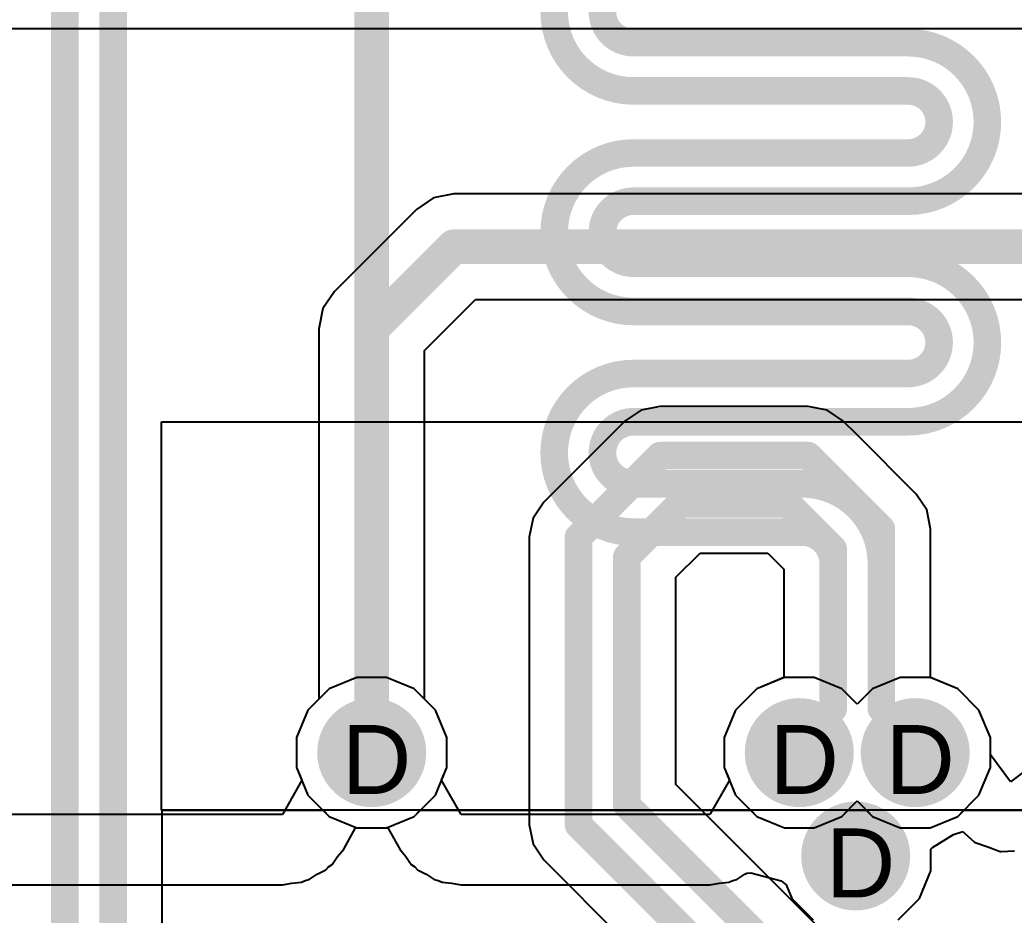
# Model space of a CAD drawing. Header units: inches. Extents: x 0 to 5401, y 0 to 5414.
# Drawn here: x 110.59 to 117.92, y 73.57 to 80.17 of the extents above; entities that cross this region are included whole.
import ezdxf

# ---------------------------------------------------------------- set-up
doc = ezdxf.new("R2010")
doc.units = ezdxf.units.IN
for name, color, linetype in [('Bottom Layer', 5, 'Continuous'), ('Bottom Solder', 6, 'Continuous'), ('Drill Drawing', 1, 'Continuous'), ('Layer 1', 16, 'Continuous'), ('Layer 2', 76, 'Continuous'), ('Top Layer', 1, 'Continuous'), ('Top Solder', 216, 'Continuous'), ('Via Holes', 16, 'Continuous')]:
    doc.layers.add(name, color=color, linetype=linetype)
doc.styles.add('Arial', font='', dxfattribs={"height": 0.2})
doc.styles.get('Arial').set_extended_font_data('Arial')

msp = doc.modelspace()

# ---------------------------------------------------------------- hatches: boundary and pattern name
at = {"layer": 'Bottom Layer'}
h = msp.add_hatch(color=5, dxfattribs=at)
edge = h.paths.add_edge_path()
edge.add_arc((113.1824127, 74.77101123999999), 0.2999994, 0, 360)
h = msp.add_hatch(color=5, dxfattribs=at)
edge = h.paths.add_edge_path()
edge.add_arc((116.33307442, 74.77101123999999), 0.2999994, 0, 360)
h = msp.add_hatch(color=5, dxfattribs=at)
edge = h.paths.add_edge_path()
edge.add_arc((117.18707322, 74.77101123999999), 0.2999994, 0, 360)
h = msp.add_hatch(color=5, dxfattribs=at)
edge = h.paths.add_edge_path()
edge.add_arc((116.7486743, 74.00901123999999), 0.2999994, 0, 360)
at = {"layer": 'Bottom Solder'}
h = msp.add_hatch(color=6, dxfattribs=at)
edge = h.paths.add_edge_path()
edge.add_arc((113.1824127, 74.77101123999999), 0.4015993999999999, 0, 360)
h = msp.add_hatch(color=6, dxfattribs=at)
edge = h.paths.add_edge_path()
edge.add_arc((116.33307442, 74.77101123999999), 0.4015993999999999, 0, 360)
h = msp.add_hatch(color=6, dxfattribs=at)
edge = h.paths.add_edge_path()
edge.add_arc((117.18707322, 74.77101123999999), 0.4015993999999999, 0, 360)
h = msp.add_hatch(color=6, dxfattribs=at)
edge = h.paths.add_edge_path()
edge.add_arc((116.7486743, 74.00901123999999), 0.4015993999999999, 0, 360)
at = {"layer": 'Layer 1'}
h = msp.add_hatch(color=16, dxfattribs=at)
edge = h.paths.add_edge_path()
edge.add_arc((113.1824127, 74.77101123999999), 0.2999994, 0, 360)
h = msp.add_hatch(color=16, dxfattribs=at)
edge = h.paths.add_edge_path()
edge.add_arc((116.33307442, 74.77101123999999), 0.2999994, 0, 360)
h = msp.add_hatch(color=16, dxfattribs=at)
edge = h.paths.add_edge_path()
edge.add_arc((117.18707322, 74.77101123999999), 0.2999994, 0, 360)
h = msp.add_hatch(color=16, dxfattribs=at)
edge = h.paths.add_edge_path()
edge.add_arc((116.7486743, 74.00901123999999), 0.2999994, 0, 360)
at = {"layer": 'Layer 2'}
h = msp.add_hatch(color=76, dxfattribs=at)
edge = h.paths.add_edge_path()
edge.add_arc((113.1824127, 74.77101123999999), 0.2999994, 0, 360)
h = msp.add_hatch(color=76, dxfattribs=at)
edge = h.paths.add_edge_path()
edge.add_arc((116.33307442, 74.77101123999999), 0.2999994, 0, 360)
h = msp.add_hatch(color=76, dxfattribs=at)
edge = h.paths.add_edge_path()
edge.add_arc((117.18707322, 74.77101123999999), 0.2999994, 0, 360)
h = msp.add_hatch(color=76, dxfattribs=at)
edge = h.paths.add_edge_path()
edge.add_arc((116.7486743, 74.00901123999999), 0.2999994, 0, 360)
at = {"layer": 'Top Layer'}
h = msp.add_hatch(color=1, dxfattribs=at)
edge = h.paths.add_edge_path()
edge.add_arc((113.1824127, 74.77101123999999), 0.2999994, 0, 360)
h = msp.add_hatch(color=1, dxfattribs=at)
edge = h.paths.add_edge_path()
edge.add_arc((116.33307442, 74.77101123999999), 0.2999994, 0, 360)
h = msp.add_hatch(color=1, dxfattribs=at)
edge = h.paths.add_edge_path()
edge.add_arc((117.18707322, 74.77101123999999), 0.2999994, 0, 360)
h = msp.add_hatch(color=1, dxfattribs=at)
edge = h.paths.add_edge_path()
edge.add_arc((116.7486743, 74.00901123999999), 0.2999994, 0, 360)
at = {"layer": 'Top Solder'}
h = msp.add_hatch(color=216, dxfattribs=at)
edge = h.paths.add_edge_path()
edge.add_arc((113.1824127, 74.77101123999999), 0.4015993999999999, 0, 360)
h = msp.add_hatch(color=216, dxfattribs=at)
edge = h.paths.add_edge_path()
edge.add_arc((116.33307442, 74.77101123999999), 0.4015993999999999, 0, 360)
h = msp.add_hatch(color=216, dxfattribs=at)
edge = h.paths.add_edge_path()
edge.add_arc((117.18707322, 74.77101123999999), 0.4015993999999999, 0, 360)
h = msp.add_hatch(color=216, dxfattribs=at)
edge = h.paths.add_edge_path()
edge.add_arc((116.7486743, 74.00901123999999), 0.4015993999999999, 0, 360)
at = {"layer": 'Via Holes'}
h = msp.add_hatch(color=7, dxfattribs=at)
edge = h.paths.add_edge_path()
edge.add_arc((113.1824127, 74.77101123999999), 0.1499997, 0, 360)
h = msp.add_hatch(color=7, dxfattribs=at)
edge = h.paths.add_edge_path()
edge.add_arc((116.33307442, 74.77101123999999), 0.1499997, 0, 360)
h = msp.add_hatch(color=7, dxfattribs=at)
edge = h.paths.add_edge_path()
edge.add_arc((117.18707322, 74.77101123999999), 0.1499997, 0, 360)
h = msp.add_hatch(color=7, dxfattribs=at)
edge = h.paths.add_edge_path()
edge.add_arc((116.7486743, 74.00901123999999), 0.1499997, 0, 360)

# ---------------------------------------------------------------- linework, layer by layer
at = {"layer": 'Bottom Layer'}
for p, q in [((86.41540755999999, 80.10780778), (127.66441828, 80.10780778)), ((113.6387618, 78.8591133), (113.51273462, 78.77490467999999)), ((113.78742038, 78.88868398), (113.6387618, 78.8591133)), ((122.91176078, 78.88868398), (113.78742038, 78.88868398)), ((113.51273462, 78.77490467999999), (112.90772694, 78.16989699999999)), ((112.90772694, 78.16989699999999), (112.82351832, 78.04386982)), ((113.57087776, 77.73430478), (113.94832684, 78.11175386000001)), ((113.94832684, 78.11175386000001), (122.75085432, 78.11175386000001)), ((112.82351832, 78.04386982), (112.79394764, 77.89521124)), ((112.79394764, 77.89521124), (112.79394764, 75.16601933999999)), ((113.57087776, 75.16601933999999), (113.57087776, 77.73430478)), ((115.16724236, 77.29491018), (115.04961496, 77.2163175)), ((115.30598986, 77.32251236), (115.16724236, 77.29491018)), ((115.30600256, 77.32250982), (115.30598986, 77.32251236)), ((116.39855816, 77.32250982), (115.30600256, 77.32250982)), ((116.39857086, 77.32251236), (116.39855816, 77.32250982)), ((116.53731836, 77.29491018), (116.39857086, 77.32251236)), ((116.65494576, 77.2163175), (116.53731836, 77.29491018)), ((115.04960988, 77.21630988), (114.4500378, 76.61674033999999)), ((115.04961496, 77.2163175), (115.04960988, 77.21630988)), ((116.75908576, 77.11217495999999), (116.65494576, 77.2163175)), ((116.759101, 77.1121648), (116.75908576, 77.11217495999999)), ((117.1942411, 76.67702215999999), (116.759101, 77.1121648)), ((117.19424872, 76.67701708), (117.1942411, 76.67702215999999)), ((117.2728414, 76.55939221999999), (117.19424872, 76.67701708)), ((114.4500378, 76.61674033999999), (114.37144512, 76.49911294)), ((117.30044104, 76.42064218), (117.2728414, 76.55939221999999)), ((114.37144512, 76.49911294), (114.34384294, 76.36036544)), ((117.30044104, 75.32369746), (117.30044104, 76.42064218)), ((114.34384294, 76.36036544), (114.34384548, 76.36035274)), ((114.34384548, 76.36035274), (114.34384548, 74.23762393999999)), ((115.42457992, 76.06289079999999), (115.60346196, 76.24177537999999)), ((115.60346196, 76.24177537999999), (116.10109622, 76.24177537999999)), ((116.10109622, 76.24177537999999), (116.2197066, 76.12316754)), ((116.2197066, 76.12316754), (116.2197066, 75.32369746)), ((115.42457992, 74.53508588), (115.42457992, 76.06289079999999)), ((116.2197066, 75.32369746), (116.01925996, 75.24066993999999)), ((117.50088768, 75.24066993999999), (117.30044104, 75.32369746)), ((116.01925996, 75.24066993999999), (115.86341572, 75.0848257)), ((117.65673192, 75.0848257), (117.50088768, 75.24066993999999)), ((112.79394764, 75.16601933999999), (112.712754, 75.0848257)), ((113.6520714, 75.0848257), (113.57087776, 75.16601933999999)), ((112.712754, 75.0848257), (112.6284133, 74.88120914)), ((113.7364121, 74.88120914), (113.6520714, 75.0848257)), ((115.86341572, 75.0848257), (115.77907502, 74.88120914)), ((117.74107262, 74.88120914), (117.65673192, 75.0848257)), ((112.6284133, 74.88120914), (112.6284133, 74.66081334)), ((113.7364121, 74.66081334), (113.7364121, 74.88120914)), ((115.77907502, 74.88120914), (115.77907502, 74.66081334)), ((117.74107262, 74.66081334), (117.74107262, 74.88120914)), ((112.6284133, 74.66081334), (112.712754, 74.45719677999999)), ((113.6520714, 74.45719677999999), (113.7364121, 74.66081334)), ((115.77907502, 74.66081334), (115.86341572, 74.45719677999999)), ((117.65673192, 74.45719677999999), (117.74107262, 74.66081334)), ((116.8155779, 73.14408535999999), (115.42457992, 74.53508588)), ((112.712754, 74.45719677999999), (112.86859824, 74.30135254)), ((113.49622716, 74.30135254), (113.6520714, 74.45719677999999)), ((115.86341572, 74.45719677999999), (116.01925996, 74.30135254)), ((117.50088768, 74.30135254), (117.65673192, 74.45719677999999)), ((116.64688888, 74.30135254), (116.76007382, 74.41453747999999)), ((116.76007382, 74.41453747999999), (116.87325876, 74.30135254)), ((112.86859824, 74.30135254), (113.0722148, 74.21701184)), ((113.2926106, 74.21701184), (113.49622716, 74.30135254)), ((116.01925996, 74.30135254), (116.22287652, 74.21701184)), ((116.44327232, 74.21701184), (116.64688888, 74.30135254)), ((116.87325876, 74.30135254), (117.07687532, 74.21701184)), ((117.29727112, 74.21701184), (117.50088768, 74.30135254)), ((113.0722148, 74.21701184), (113.2926106, 74.21701184)), ((114.34384548, 74.23762393999999), (114.34384294, 74.23761123999999)), ((114.34384294, 74.23761123999999), (114.37144512, 74.09886374)), ((116.22287652, 74.21701184), (116.44327232, 74.21701184)), ((117.07687532, 74.21701184), (117.29727112, 74.21701184)), ((114.37144512, 74.09886374), (114.4500378, 73.98123634)), ((114.4500378, 73.98123634), (115.28822764, 73.14304904))]:
    msp.add_line(p, q, dxfattribs=at)
for points in [[(113.1824127, 77.89521124, 0.254, 0.254, 0), (113.78742038, 78.50021892, 0.254, 0.254, 0)], [(113.78742038, 78.50021892, 0.254, 0.254, 0), (122.91176078, 78.50021892, 0.254, 0.254, 0)], [(113.1824127, 74.77101123999999, 0.254, 0.254, 0), (113.1824127, 77.89521124, 0.254, 0.254, 0)], [(114.7064127, 76.36036544, 0.2032, 0.2032, 0), (115.30598986, 76.95994259999999, 0.2032, 0.2032, 0)], [(115.30598986, 76.95994259999999, 0.2032, 0.2032, 0), (116.39857086, 76.95994259999999, 0.2032, 0.2032, 0)], [(116.39857086, 76.95994259999999, 0.2032, 0.2032, 0), (116.50272356, 76.8557899, 0.2032, 0.2032, 0)], [(116.50272356, 76.8557899, 0.2032, 0.2032, 0), (116.5027261, 76.8557899, 0.2032, 0.2032, 0)], [(116.5027261, 76.8557899, 0.2032, 0.2032, 0), (116.93787382, 76.42064218, 0.2032, 0.2032, 0)], [(115.0620127, 76.21307338, 0.2032, 0.2032, 0), (115.45328192, 76.6043426, 0.2032, 0.2032, 0)], [(115.45328192, 76.6043426, 0.2032, 0.2032, 0), (116.2512788, 76.6043426, 0.2032, 0.2032, 0)], [(116.2512788, 76.6043426, 0.2032, 0.2032, 0), (116.50981016, 76.34581124, 0.2032, 0.2032, 0)], [(116.93787382, 75.09336771999999, 0.2032, 0.2032, 0), (116.93787382, 76.42064218, 0.2032, 0.2032, 0)], [(114.7064127, 74.23761123999999, 0.2032, 0.2032, 0), (114.7064127, 76.36036544, 0.2032, 0.2032, 0)], [(116.50981016, 76.34581124, 0.2032, 0.2032, 0), (116.5098127, 76.34581124, 0.2032, 0.2032, 0)], [(116.5098127, 76.34581124, 0.2032, 0.2032, 0), (116.58227382, 76.27335011999999, 0.2032, 0.2032, 0)], [(116.58227382, 75.09336771999999, 0.2032, 0.2032, 0), (116.58227382, 76.27335011999999, 0.2032, 0.2032, 0)], [(115.0620127, 74.38490329999999, 0.2032, 0.2032, 0), (115.0620127, 76.21307338, 0.2032, 0.2032, 0)], [(116.33307442, 74.84416832, 0.2032, 0.2032, 0), (116.58227382, 75.09336771999999, 0.2032, 0.2032, 0)], [(116.93787382, 75.09336771999999, 0.2032, 0.2032, 0), (117.18707322, 74.84416832, 0.2032, 0.2032, 0)], [(116.33307442, 74.77101123999999, 0.2032, 0.2032, 0), (116.33307442, 74.84416832, 0.2032, 0.2032, 0)], [(117.18707322, 74.77101123999999, 0.2032, 0.2032, 0), (117.18707322, 74.84416832, 0.2032, 0.2032, 0)], [(115.0620127, 74.38490329999999, 0.2032, 0.2032, 0), (116.55921062, 72.88770538, 0.2032, 0.2032, 0)], [(114.7064127, 74.23761123999999, 0.2032, 0.2032, 0), (115.5446127, 73.39941123999999, 0.2032, 0.2032, 0)]]:
    msp.add_lwpolyline(points, format="xyseb", dxfattribs=at)
for points in [[(113.72392038, 78.50021892, 0.127, 0.127, 1), (113.85092038, 78.50021892, 0.127, 0.127, 1)], [(113.72392038, 78.50021892, 0.127, 0.127, 1), (113.85092038, 78.50021892, 0.127, 0.127, 1)], [(113.1189127, 77.89521124, 0.127, 0.127, 1), (113.2459127, 77.89521124, 0.127, 0.127, 1)], [(113.1189127, 77.89521124, 0.127, 0.127, 1), (113.2459127, 77.89521124, 0.127, 0.127, 1)], [(115.25518986, 76.95994259999999, 0.1016, 0.1016, 1), (115.35678986, 76.95994259999999, 0.1016, 0.1016, 1)], [(115.25518986, 76.95994259999999, 0.1016, 0.1016, 1), (115.35678986, 76.95994259999999, 0.1016, 0.1016, 1)], [(116.34777086, 76.95994259999999, 0.1016, 0.1016, 1), (116.44937086, 76.95994259999999, 0.1016, 0.1016, 1)], [(116.34777086, 76.95994259999999, 0.1016, 0.1016, 1), (116.44937086, 76.95994259999999, 0.1016, 0.1016, 1)], [(116.45192356, 76.8557899, 0.1016, 0.1016, 1), (116.55352356, 76.8557899, 0.1016, 0.1016, 1)], [(116.45192356, 76.8557899, 0.1016, 0.1016, 1), (116.55352356, 76.8557899, 0.1016, 0.1016, 1)], [(116.4519261, 76.8557899, 0.1016, 0.1016, 1), (116.5535261, 76.8557899, 0.1016, 0.1016, 1)], [(116.4519261, 76.8557899, 0.1016, 0.1016, 1), (116.5535261, 76.8557899, 0.1016, 0.1016, 1)], [(115.40248192, 76.6043426, 0.1016, 0.1016, 1), (115.50408192, 76.6043426, 0.1016, 0.1016, 1)], [(115.40248192, 76.6043426, 0.1016, 0.1016, 1), (115.50408192, 76.6043426, 0.1016, 0.1016, 1)], [(116.2004788, 76.6043426, 0.1016, 0.1016, 1), (116.3020788, 76.6043426, 0.1016, 0.1016, 1)], [(116.2004788, 76.6043426, 0.1016, 0.1016, 1), (116.3020788, 76.6043426, 0.1016, 0.1016, 1)], [(116.88707382, 76.42064218, 0.1016, 0.1016, 1), (116.98867382, 76.42064218, 0.1016, 0.1016, 1)], [(116.88707382, 76.42064218, 0.1016, 0.1016, 1), (116.98867382, 76.42064218, 0.1016, 0.1016, 1)], [(114.6556127, 76.36036544, 0.1016, 0.1016, 1), (114.7572127, 76.36036544, 0.1016, 0.1016, 1)], [(114.6556127, 76.36036544, 0.1016, 0.1016, 1), (114.7572127, 76.36036544, 0.1016, 0.1016, 1)], [(116.45901016, 76.34581124, 0.1016, 0.1016, 1), (116.56061016, 76.34581124, 0.1016, 0.1016, 1)], [(116.45901016, 76.34581124, 0.1016, 0.1016, 1), (116.56061016, 76.34581124, 0.1016, 0.1016, 1)], [(116.4590127, 76.34581124, 0.1016, 0.1016, 1), (116.5606127, 76.34581124, 0.1016, 0.1016, 1)], [(116.4590127, 76.34581124, 0.1016, 0.1016, 1), (116.5606127, 76.34581124, 0.1016, 0.1016, 1)], [(116.53147382, 76.27335011999999, 0.1016, 0.1016, 1), (116.63307382, 76.27335011999999, 0.1016, 0.1016, 1)], [(116.53147382, 76.27335011999999, 0.1016, 0.1016, 1), (116.63307382, 76.27335011999999, 0.1016, 0.1016, 1)], [(115.0112127, 76.21307338, 0.1016, 0.1016, 1), (115.1128127, 76.21307338, 0.1016, 0.1016, 1)], [(115.0112127, 76.21307338, 0.1016, 0.1016, 1), (115.1128127, 76.21307338, 0.1016, 0.1016, 1)], [(116.53147382, 75.09336771999999, 0.1016, 0.1016, 1), (116.63307382, 75.09336771999999, 0.1016, 0.1016, 1)], [(116.53147382, 75.09336771999999, 0.1016, 0.1016, 1), (116.63307382, 75.09336771999999, 0.1016, 0.1016, 1)], [(116.88707382, 75.09336771999999, 0.1016, 0.1016, 1), (116.98867382, 75.09336771999999, 0.1016, 0.1016, 1)], [(116.88707382, 75.09336771999999, 0.1016, 0.1016, 1), (116.98867382, 75.09336771999999, 0.1016, 0.1016, 1)], [(116.28227442, 74.84416832, 0.1016, 0.1016, 1), (116.38387442, 74.84416832, 0.1016, 0.1016, 1)], [(116.28227442, 74.84416832, 0.1016, 0.1016, 1), (116.38387442, 74.84416832, 0.1016, 0.1016, 1)], [(117.13627322, 74.84416832, 0.1016, 0.1016, 1), (117.23787322, 74.84416832, 0.1016, 0.1016, 1)], [(117.13627322, 74.84416832, 0.1016, 0.1016, 1), (117.23787322, 74.84416832, 0.1016, 0.1016, 1)], [(113.1189127, 74.77101123999999, 0.127, 0.127, 1), (113.2459127, 74.77101123999999, 0.127, 0.127, 1)], [(116.28227442, 74.77101123999999, 0.1016, 0.1016, 1), (116.38387442, 74.77101123999999, 0.1016, 0.1016, 1)], [(117.13627322, 74.77101123999999, 0.1016, 0.1016, 1), (117.23787322, 74.77101123999999, 0.1016, 0.1016, 1)], [(115.0112127, 74.38490329999999, 0.1016, 0.1016, 1), (115.1128127, 74.38490329999999, 0.1016, 0.1016, 1)], [(115.0112127, 74.38490329999999, 0.1016, 0.1016, 1), (115.1128127, 74.38490329999999, 0.1016, 0.1016, 1)], [(114.6556127, 74.23761123999999, 0.1016, 0.1016, 1), (114.7572127, 74.23761123999999, 0.1016, 0.1016, 1)], [(114.6556127, 74.23761123999999, 0.1016, 0.1016, 1), (114.7572127, 74.23761123999999, 0.1016, 0.1016, 1)]]:
    msp.add_lwpolyline(points, format="xyseb", close=True, dxfattribs=at)
at = {"layer": 'Layer 1'}
for p, q in [((113.0722148, 75.32501063999999), (112.86859824, 75.24066993999999)), ((113.2926106, 75.32501063999999), (113.0722148, 75.32501063999999)), ((113.49622716, 75.24066993999999), (113.2926106, 75.32501063999999)), ((116.22287652, 75.32501063999999), (116.01925996, 75.24066993999999)), ((116.44327232, 75.32501063999999), (116.22287652, 75.32501063999999)), ((116.64688888, 75.24066993999999), (116.44327232, 75.32501063999999)), ((117.07687532, 75.32501063999999), (116.87325876, 75.24066993999999)), ((117.29727112, 75.32501063999999), (117.07687532, 75.32501063999999)), ((117.50088768, 75.24066993999999), (117.29727112, 75.32501063999999)), ((112.86859824, 75.24066993999999), (112.712754, 75.0848257)), ((113.6520714, 75.0848257), (113.49622716, 75.24066993999999)), ((116.01925996, 75.24066993999999), (115.86341572, 75.0848257)), ((116.76007382, 75.127485), (116.64688888, 75.24066993999999)), ((116.87325876, 75.24066993999999), (116.76007382, 75.127485)), ((117.65673192, 75.0848257), (117.50088768, 75.24066993999999)), ((112.712754, 75.0848257), (112.6284133, 74.88120914)), ((113.7364121, 74.88120914), (113.6520714, 75.0848257)), ((115.86341572, 75.0848257), (115.77907502, 74.88120914)), ((117.74107262, 74.88120914), (117.65673192, 75.0848257)), ((112.6284133, 74.88120914), (112.6284133, 74.66081334)), ((113.7364121, 74.66081334), (113.7364121, 74.88120914)), ((115.77907502, 74.88120914), (115.77907502, 74.66081334)), ((117.74107262, 74.66081334), (117.74107262, 74.88120914)), ((112.6284133, 74.66081334), (112.712754, 74.45719677999999)), ((113.6520714, 74.45719677999999), (113.7364121, 74.66081334)), ((115.77907502, 74.66081334), (115.86341572, 74.45719677999999)), ((117.65673192, 74.45719677999999), (117.74107262, 74.66081334)), ((112.712754, 74.45719677999999), (112.86859824, 74.30135254)), ((113.49622716, 74.30135254), (113.6520714, 74.45719677999999)), ((115.86341572, 74.45719677999999), (116.01925996, 74.30135254)), ((117.50088768, 74.30135254), (117.65673192, 74.45719677999999)), ((116.64688888, 74.30135254), (116.76007382, 74.41453747999999)), ((116.76007382, 74.41453747999999), (116.87325876, 74.30135254)), ((112.86859824, 74.30135254), (113.0722148, 74.21701184)), ((113.2926106, 74.21701184), (113.49622716, 74.30135254)), ((116.01925996, 74.30135254), (116.22287652, 74.21701184)), ((116.44327232, 74.21701184), (116.64688888, 74.30135254)), ((116.87325876, 74.30135254), (117.07687532, 74.21701184)), ((117.29727112, 74.21701184), (117.50088768, 74.30135254)), ((113.0722148, 74.21701184), (113.2926106, 74.21701184)), ((116.22287652, 74.21701184), (116.44327232, 74.21701184)), ((117.07687532, 74.21701184), (117.29727112, 74.21701184))]:
    msp.add_line(p, q, dxfattribs=at)
at = {"layer": 'Layer 2'}
for p, q in [((113.0722148, 75.32501063999999), (112.86859824, 75.24066993999999)), ((113.2926106, 75.32501063999999), (113.0722148, 75.32501063999999)), ((113.49622716, 75.24066993999999), (113.2926106, 75.32501063999999)), ((116.22287652, 75.32501063999999), (116.01925996, 75.24066993999999)), ((116.44327232, 75.32501063999999), (116.22287652, 75.32501063999999)), ((116.64688888, 75.24066993999999), (116.44327232, 75.32501063999999)), ((117.07687532, 75.32501063999999), (116.87325876, 75.24066993999999)), ((117.29727112, 75.32501063999999), (117.07687532, 75.32501063999999)), ((117.50088768, 75.24066993999999), (117.29727112, 75.32501063999999)), ((112.86859824, 75.24066993999999), (112.712754, 75.0848257)), ((113.6520714, 75.0848257), (113.49622716, 75.24066993999999)), ((116.01925996, 75.24066993999999), (115.86341572, 75.0848257)), ((116.76007382, 75.127485), (116.64688888, 75.24066993999999)), ((116.87325876, 75.24066993999999), (116.76007382, 75.127485)), ((117.65673192, 75.0848257), (117.50088768, 75.24066993999999)), ((112.712754, 75.0848257), (112.6284133, 74.88120914)), ((113.7364121, 74.88120914), (113.6520714, 75.0848257)), ((115.86341572, 75.0848257), (115.77907502, 74.88120914)), ((117.74107262, 74.88120914), (117.65673192, 75.0848257)), ((112.6284133, 74.88120914), (112.6284133, 74.66081334)), ((113.7364121, 74.66081334), (113.7364121, 74.88120914)), ((115.77907502, 74.88120914), (115.77907502, 74.66081334)), ((117.74107262, 74.75588554), (117.74107262, 74.88120914)), ((117.89000298, 74.55485216), (117.74107262, 74.75588554)), ((112.6284133, 74.66081334), (112.66693494, 74.56781378)), ((113.69789046, 74.56781378), (113.7364121, 74.66081334)), ((115.77907502, 74.66081334), (115.81759666, 74.56781378)), ((118.02941342, 74.66081588), (117.89000298, 74.55485216)), ((112.66693494, 74.56781378), (112.52427076, 74.31381123999999)), ((113.84055464, 74.31381123999999), (113.69789046, 74.56781378)), ((115.81759666, 74.56781378), (115.67493248, 74.31381123999999)), ((112.52427076, 74.31381123999999), (70.19901124, 74.31381123999999)), ((115.67493248, 74.31381123999999), (113.84055464, 74.31381123999999)), ((112.97586498, 74.06016684), (113.06341624, 74.2160441)), ((113.06341624, 74.2160441), (113.30140916, 74.2160441)), ((113.30140916, 74.2160441), (113.38896042, 74.06016684)), ((117.3149038, 74.07243758), (117.468904, 74.1683556)), ((117.468904, 74.1683556), (117.53733922, 74.18859178)), ((117.53733922, 74.18859178), (117.55097394, 74.17652423999999)), ((117.55097394, 74.17652423999999), (117.62348586, 74.11073062)), ((117.3026737, 74.05940484), (117.3149038, 74.07243758)), ((117.62348586, 74.11073062), (117.62654656, 74.10963334)), ((117.62654656, 74.10963334), (117.62897734, 74.10748196)), ((117.62897734, 74.10748196), (117.72152224, 74.07559479999999)), ((117.72152224, 74.07559479999999), (117.81372932, 74.04254685999999)), ((112.89051844, 73.94756355999999), (112.92984018, 74.00641535999999)), ((112.92984018, 74.00641535999999), (112.97586498, 74.06016684)), ((113.38896042, 74.06016684), (113.43498522, 74.00641535999999)), ((113.43498522, 74.00641535999999), (113.47430696, 73.94756355999999)), ((117.3026737, 73.89881333999999), (117.3026737, 74.05940484)), ((117.81372932, 74.04254685999999), (117.81697544, 74.04270434)), ((117.81697544, 74.04270434), (117.82004884, 74.04164516)), ((117.82004884, 74.04164516), (117.91784646, 74.04760653999999)), ((112.84442506, 73.90665432), (112.86465616, 73.93028394)), ((112.86465616, 73.93028394), (112.89051844, 73.94756355999999)), ((113.47430696, 73.94756355999999), (113.50016924, 73.93028394)), ((113.50016924, 73.93028394), (113.52040034, 73.90665432)), ((112.7224822, 73.83528539999999), (112.78132384, 73.87460205999999)), ((112.78132384, 73.87460205999999), (112.84442506, 73.90665432)), ((113.52040034, 73.90665432), (113.58350156, 73.87460205999999)), ((113.58350156, 73.87460205999999), (113.6423432, 73.83528539999999)), ((115.87314392, 73.83528539999999), (115.93198556, 73.87460205999999)), ((115.93198556, 73.87460205999999), (115.94744908, 73.88245574)), ((115.94744908, 73.88245574), (115.97681148, 73.88439884)), ((115.97681148, 73.88439884), (116.1990056, 73.82571976)), ((117.218333, 73.69519678), (117.3026737, 73.89881333999999)), ((94.60669673999999, 73.79585952), (112.52427076, 73.79585952)), ((112.52427076, 73.79585952), (112.5936788, 73.80966442)), ((112.5936788, 73.80966442), (112.66424254, 73.8151305)), ((112.66424254, 73.8151305), (112.69197426, 73.82921734)), ((112.69197426, 73.82921734), (112.7224822, 73.83528539999999)), ((113.6423432, 73.83528539999999), (113.67285114, 73.82921734)), ((113.67285114, 73.82921734), (113.70058286, 73.8151305)), ((113.70058286, 73.8151305), (113.7711466, 73.80966442)), ((113.7711466, 73.80966442), (113.84055464, 73.79585952)), ((113.84055464, 73.79585952), (115.67493248, 73.79585952)), ((115.67493248, 73.79585952), (115.74434052, 73.80966442)), ((115.74434052, 73.80966442), (115.81490426, 73.8151305)), ((115.81490426, 73.8151305), (115.84263598, 73.82921734)), ((115.84263598, 73.82921734), (115.87314392, 73.83528539999999)), ((116.1990056, 73.82571976), (116.23714878, 73.79627354)), ((116.23714878, 73.79627354), (116.2790156, 73.69519678)), ((116.2790156, 73.69519678), (116.43485984, 73.53935254)), ((117.06248876, 73.53935254), (117.218333, 73.69519678))]:
    msp.add_line(p, q, dxfattribs=at)
at = {"layer": 'Top Layer'}
for p, q in [((111.633, 74.34579746), (111.63299746, 77.20941124)), ((111.63299746, 77.20941124), (120.20827368, 77.20941124)), ((120.20827368, 74.3458), (111.633, 74.34579746)), ((111.63957352, 69.54677480000001), (111.63957352, 74.34579746)), ((111.63957352, 74.34579746), (112.82415332, 74.34579746)), ((112.82415332, 74.34579746), (112.86859824, 74.30135254)), ((112.86859824, 74.30135254), (113.0722148, 74.21701184)), ((113.2926106, 74.21701184), (113.49622716, 74.30135254)), ((113.49622716, 74.30135254), (113.54067208, 74.34579746)), ((113.54067208, 74.34579746), (115.9748125, 74.3458)), ((115.9748125, 74.3458), (116.01925996, 74.30135254)), ((116.01925996, 74.30135254), (116.22287652, 74.21701184)), ((116.44327232, 74.21701184), (116.64688888, 74.30135254)), ((116.64688888, 74.30135254), (116.69133634, 74.3458)), ((116.69133634, 74.3458), (116.8288113, 74.3458)), ((116.8288113, 74.3458), (116.87325876, 74.30135254)), ((116.87325876, 74.30135254), (117.07687532, 74.21701184)), ((117.29727112, 74.21701184), (117.50088768, 74.30135254)), ((117.50088768, 74.30135254), (117.54533514, 74.3458)), ((117.54533514, 74.3458), (118.2251509, 74.3458)), ((113.0722148, 74.21701184), (113.2926106, 74.21701184)), ((116.22287652, 74.21701184), (116.44327232, 74.21701184)), ((117.07687532, 74.21701184), (117.29727112, 74.21701184))]:
    msp.add_line(p, q, dxfattribs=at)
for points in [[(113.1824127, 74.77101123999999, 0.254, 0.254, 0), (113.1824127, 109.45361396, 0.254, 0.254, 0)], [(111.2770063, 68.41465615999999, 0.2032, 0.2032, 0), (111.2770063, 98.6169097, 0.2032, 0.2032, 0)], [(110.9214063, 68.2673641, 0.2032, 0.2032, 0), (110.9214063, 98.46961764, 0.2032, 0.2032, 0)], [(115.11107534, 79.64781124, 0.2032, 0.2032, -0.9999999999999999), (115.11107534, 80.81621123999999, 0.2032, 0.2032, 0)], [(115.11107534, 80.00341123999999, 0.2032, 0.2032, -0.9999999999999999), (115.11107534, 80.46061124, 0.2032, 0.2032, 0)], [(115.11107534, 80.00341123999999, 0.2032, 0.2032, 0), (117.13488638, 80.00341123999999, 0.2032, 0.2032, 0)], [(117.13488638, 80.00341123999999, 0.2032, 0.2032, -0.9999999999999999), (117.13488638, 78.83501124, 0.2032, 0.2032, 0)], [(115.11107534, 79.64781124, 0.2032, 0.2032, 0), (117.13488638, 79.64781124, 0.2032, 0.2032, 0)], [(117.13488638, 79.64781124, 0.2032, 0.2032, -0.9999999999999999), (117.13488638, 79.19061124, 0.2032, 0.2032, 0)], [(115.11107534, 78.02221123999999, 0.2032, 0.2032, -0.9999999999999999), (115.11107534, 79.19061124, 0.2032, 0.2032, 0)], [(115.11107534, 79.19061124, 0.2032, 0.2032, 0), (117.13488638, 79.19061124, 0.2032, 0.2032, 0)], [(115.11107534, 78.37781123999999, 0.2032, 0.2032, -0.9999999999999999), (115.11107534, 78.83501124, 0.2032, 0.2032, 0)], [(115.11107534, 78.83501124, 0.2032, 0.2032, 0), (117.13488638, 78.83501124, 0.2032, 0.2032, 0)], [(115.11107534, 78.37781123999999, 0.2032, 0.2032, 0), (117.13488638, 78.37781123999999, 0.2032, 0.2032, 0)], [(117.13488638, 78.37781123999999, 0.2032, 0.2032, -0.9999999999999999), (117.13488638, 77.20941124, 0.2032, 0.2032, 0)], [(115.11107534, 78.02221123999999, 0.2032, 0.2032, 0), (117.13488638, 78.02221123999999, 0.2032, 0.2032, 0)], [(117.13488638, 78.02221123999999, 0.2032, 0.2032, -0.9999999999999999), (117.13488638, 77.56501123999999, 0.2032, 0.2032, 0)], [(115.11107534, 76.39661124, 0.2032, 0.2032, -0.9999999999999999), (115.11107534, 77.56501123999999, 0.2032, 0.2032, 0)], [(115.11107534, 77.56501123999999, 0.2032, 0.2032, 0), (117.13488638, 77.56501123999999, 0.2032, 0.2032, 0)], [(115.11107534, 76.75221124000001, 0.2032, 0.2032, -0.9999999999999999), (115.11107534, 77.20941124, 0.2032, 0.2032, 0)], [(115.11107534, 77.20941124, 0.2032, 0.2032, 0), (117.13488638, 77.20941124, 0.2032, 0.2032, 0)], [(115.11107534, 76.75221124000001, 0.2032, 0.2032, 0), (116.35367382, 76.75221124000001, 0.2032, 0.2032, 0)], [(116.35367382, 76.75221124000001, 0.2032, 0.2032, -0.4142135623730951), (116.93787382, 76.16801124, 0.2032, 0.2032, 0)], [(115.11107534, 76.39661124, 0.2032, 0.2032, 0), (116.35367382, 76.39661124, 0.2032, 0.2032, 0)], [(116.35367382, 76.39661124, 0.2032, 0.2032, -0.4142135623730951), (116.58227382, 76.16801124, 0.2032, 0.2032, 0)], [(116.58227382, 75.88859853999999, 0.2032, 0.2032, 0), (116.58227382, 76.16801124, 0.2032, 0.2032, 0)], [(116.93787382, 75.88859853999999, 0.2032, 0.2032, 0), (116.93787382, 76.16801124, 0.2032, 0.2032, 0)], [(116.58227382, 75.09336771999999, 0.2032, 0.2032, 0), (116.58227382, 75.88859853999999, 0.2032, 0.2032, 0)], [(116.93787382, 75.09336771999999, 0.2032, 0.2032, 0), (116.93787382, 75.88859853999999, 0.2032, 0.2032, 0)], [(116.33307442, 74.84416832, 0.2032, 0.2032, 0), (116.58227382, 75.09336771999999, 0.2032, 0.2032, 0)], [(116.93787382, 75.09336771999999, 0.2032, 0.2032, 0), (117.18707322, 74.84416832, 0.2032, 0.2032, 0)], [(116.33307442, 74.77101123999999, 0.2032, 0.2032, 0), (116.33307442, 74.84416832, 0.2032, 0.2032, 0)], [(117.18707322, 74.77101123999999, 0.2032, 0.2032, 0), (117.18707322, 74.84416832, 0.2032, 0.2032, 0)]]:
    msp.add_lwpolyline(points, format="xyseb", dxfattribs=at)
for points in [[(115.06027534, 80.00341123999999, 0.1016, 0.1016, 1), (115.16187534, 80.00341123999999, 0.1016, 0.1016, 1)], [(115.06027534, 80.00341123999999, 0.1016, 0.1016, 1), (115.16187534, 80.00341123999999, 0.1016, 0.1016, 1)], [(117.08408638, 80.00341123999999, 0.1016, 0.1016, 1), (117.18568638, 80.00341123999999, 0.1016, 0.1016, 1)], [(117.08408638, 80.00341123999999, 0.1016, 0.1016, 1), (117.18568638, 80.00341123999999, 0.1016, 0.1016, 1)], [(115.06027534, 79.64781124, 0.1016, 0.1016, 1), (115.16187534, 79.64781124, 0.1016, 0.1016, 1)], [(115.06027534, 79.64781124, 0.1016, 0.1016, 1), (115.16187534, 79.64781124, 0.1016, 0.1016, 1)], [(117.08408638, 79.64781124, 0.1016, 0.1016, 1), (117.18568638, 79.64781124, 0.1016, 0.1016, 1)], [(117.08408638, 79.64781124, 0.1016, 0.1016, 1), (117.18568638, 79.64781124, 0.1016, 0.1016, 1)], [(115.06027534, 79.19061124, 0.1016, 0.1016, 1), (115.16187534, 79.19061124, 0.1016, 0.1016, 1)], [(115.06027534, 79.19061124, 0.1016, 0.1016, 1), (115.16187534, 79.19061124, 0.1016, 0.1016, 1)], [(117.08408638, 79.19061124, 0.1016, 0.1016, 1), (117.18568638, 79.19061124, 0.1016, 0.1016, 1)], [(117.08408638, 79.19061124, 0.1016, 0.1016, 1), (117.18568638, 79.19061124, 0.1016, 0.1016, 1)], [(115.06027534, 78.83501124, 0.1016, 0.1016, 1), (115.16187534, 78.83501124, 0.1016, 0.1016, 1)], [(115.06027534, 78.83501124, 0.1016, 0.1016, 1), (115.16187534, 78.83501124, 0.1016, 0.1016, 1)], [(117.08408638, 78.83501124, 0.1016, 0.1016, 1), (117.18568638, 78.83501124, 0.1016, 0.1016, 1)], [(117.08408638, 78.83501124, 0.1016, 0.1016, 1), (117.18568638, 78.83501124, 0.1016, 0.1016, 1)], [(115.06027534, 78.37781123999999, 0.1016, 0.1016, 1), (115.16187534, 78.37781123999999, 0.1016, 0.1016, 1)], [(115.06027534, 78.37781123999999, 0.1016, 0.1016, 1), (115.16187534, 78.37781123999999, 0.1016, 0.1016, 1)], [(117.08408638, 78.37781123999999, 0.1016, 0.1016, 1), (117.18568638, 78.37781123999999, 0.1016, 0.1016, 1)], [(117.08408638, 78.37781123999999, 0.1016, 0.1016, 1), (117.18568638, 78.37781123999999, 0.1016, 0.1016, 1)], [(115.06027534, 78.02221123999999, 0.1016, 0.1016, 1), (115.16187534, 78.02221123999999, 0.1016, 0.1016, 1)], [(115.06027534, 78.02221123999999, 0.1016, 0.1016, 1), (115.16187534, 78.02221123999999, 0.1016, 0.1016, 1)], [(117.08408638, 78.02221123999999, 0.1016, 0.1016, 1), (117.18568638, 78.02221123999999, 0.1016, 0.1016, 1)], [(117.08408638, 78.02221123999999, 0.1016, 0.1016, 1), (117.18568638, 78.02221123999999, 0.1016, 0.1016, 1)], [(115.06027534, 77.56501123999999, 0.1016, 0.1016, 1), (115.16187534, 77.56501123999999, 0.1016, 0.1016, 1)], [(115.06027534, 77.56501123999999, 0.1016, 0.1016, 1), (115.16187534, 77.56501123999999, 0.1016, 0.1016, 1)], [(117.08408638, 77.56501123999999, 0.1016, 0.1016, 1), (117.18568638, 77.56501123999999, 0.1016, 0.1016, 1)], [(117.08408638, 77.56501123999999, 0.1016, 0.1016, 1), (117.18568638, 77.56501123999999, 0.1016, 0.1016, 1)], [(115.06027534, 77.20941124, 0.1016, 0.1016, 1), (115.16187534, 77.20941124, 0.1016, 0.1016, 1)], [(115.06027534, 77.20941124, 0.1016, 0.1016, 1), (115.16187534, 77.20941124, 0.1016, 0.1016, 1)], [(117.08408638, 77.20941124, 0.1016, 0.1016, 1), (117.18568638, 77.20941124, 0.1016, 0.1016, 1)], [(117.08408638, 77.20941124, 0.1016, 0.1016, 1), (117.18568638, 77.20941124, 0.1016, 0.1016, 1)], [(115.06027534, 76.75221124000001, 0.1016, 0.1016, 1), (115.16187534, 76.75221124000001, 0.1016, 0.1016, 1)], [(115.06027534, 76.75221124000001, 0.1016, 0.1016, 1), (115.16187534, 76.75221124000001, 0.1016, 0.1016, 1)], [(116.30287382, 76.75221124000001, 0.1016, 0.1016, 1), (116.40447382, 76.75221124000001, 0.1016, 0.1016, 1)], [(116.30287382, 76.75221124000001, 0.1016, 0.1016, 1), (116.40447382, 76.75221124000001, 0.1016, 0.1016, 1)], [(115.06027534, 76.39661124, 0.1016, 0.1016, 1), (115.16187534, 76.39661124, 0.1016, 0.1016, 1)], [(115.06027534, 76.39661124, 0.1016, 0.1016, 1), (115.16187534, 76.39661124, 0.1016, 0.1016, 1)], [(116.30287382, 76.39661124, 0.1016, 0.1016, 1), (116.40447382, 76.39661124, 0.1016, 0.1016, 1)], [(116.30287382, 76.39661124, 0.1016, 0.1016, 1), (116.40447382, 76.39661124, 0.1016, 0.1016, 1)], [(116.53147382, 76.16801124, 0.1016, 0.1016, 1), (116.63307382, 76.16801124, 0.1016, 0.1016, 1)], [(116.53147382, 76.16801124, 0.1016, 0.1016, 1), (116.63307382, 76.16801124, 0.1016, 0.1016, 1)], [(116.88707382, 76.16801124, 0.1016, 0.1016, 1), (116.98867382, 76.16801124, 0.1016, 0.1016, 1)], [(116.88707382, 76.16801124, 0.1016, 0.1016, 1), (116.98867382, 76.16801124, 0.1016, 0.1016, 1)], [(116.53147382, 75.88859853999999, 0.1016, 0.1016, 1), (116.63307382, 75.88859853999999, 0.1016, 0.1016, 1)], [(116.53147382, 75.88859853999999, 0.1016, 0.1016, 1), (116.63307382, 75.88859853999999, 0.1016, 0.1016, 1)], [(116.88707382, 75.88859853999999, 0.1016, 0.1016, 1), (116.98867382, 75.88859853999999, 0.1016, 0.1016, 1)], [(116.88707382, 75.88859853999999, 0.1016, 0.1016, 1), (116.98867382, 75.88859853999999, 0.1016, 0.1016, 1)], [(116.53147382, 75.09336771999999, 0.1016, 0.1016, 1), (116.63307382, 75.09336771999999, 0.1016, 0.1016, 1)], [(116.53147382, 75.09336771999999, 0.1016, 0.1016, 1), (116.63307382, 75.09336771999999, 0.1016, 0.1016, 1)], [(116.88707382, 75.09336771999999, 0.1016, 0.1016, 1), (116.98867382, 75.09336771999999, 0.1016, 0.1016, 1)], [(116.88707382, 75.09336771999999, 0.1016, 0.1016, 1), (116.98867382, 75.09336771999999, 0.1016, 0.1016, 1)], [(116.28227442, 74.84416832, 0.1016, 0.1016, 1), (116.38387442, 74.84416832, 0.1016, 0.1016, 1)], [(116.28227442, 74.84416832, 0.1016, 0.1016, 1), (116.38387442, 74.84416832, 0.1016, 0.1016, 1)], [(117.13627322, 74.84416832, 0.1016, 0.1016, 1), (117.23787322, 74.84416832, 0.1016, 0.1016, 1)], [(117.13627322, 74.84416832, 0.1016, 0.1016, 1), (117.23787322, 74.84416832, 0.1016, 0.1016, 1)], [(113.1189127, 74.77101123999999, 0.127, 0.127, 1), (113.2459127, 74.77101123999999, 0.127, 0.127, 1)], [(116.28227442, 74.77101123999999, 0.1016, 0.1016, 1), (116.38387442, 74.77101123999999, 0.1016, 0.1016, 1)], [(117.13627322, 74.77101123999999, 0.1016, 0.1016, 1), (117.23787322, 74.77101123999999, 0.1016, 0.1016, 1)]]:
    msp.add_lwpolyline(points, format="xyseb", close=True, dxfattribs=at)

# ---------------------------------------------------------------- texts
at = {"layer": 'Drill Drawing', "style": 'Arial'}
for p in [(112.9623344, 74.46629506), (116.11299612, 74.46629506), (116.96699492, 74.46629506), (116.528596, 73.70429505999999)]:
    msp.add_text('D', height=0.508, dxfattribs=at).set_placement(p)

doc.saveas('drawing.dxf')
